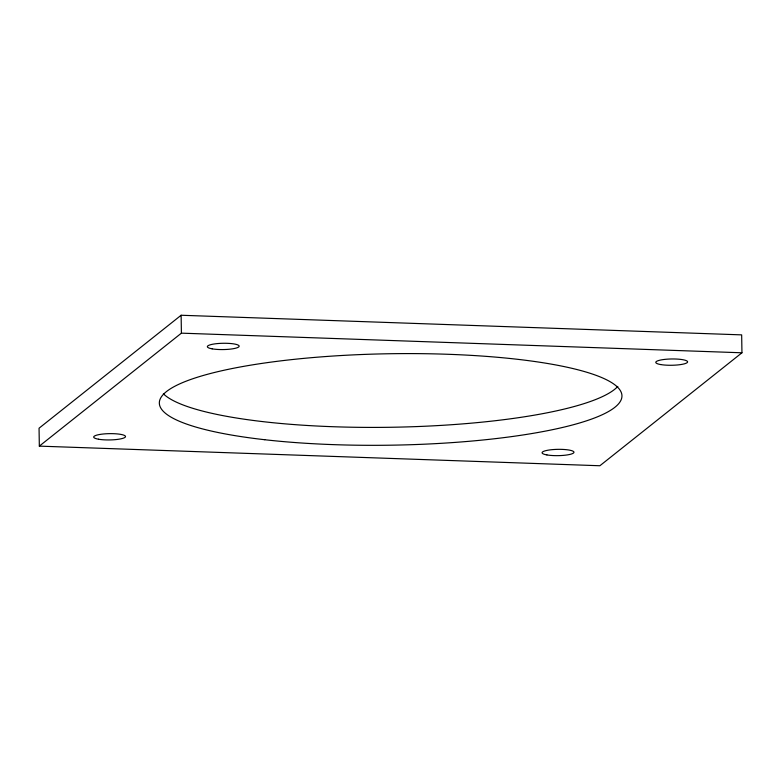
<?xml version="1.0" encoding="UTF-8"?>
<svg xmlns="http://www.w3.org/2000/svg" width="781" height="781" viewBox="0 0 781 781"><rect width="100%" height="100%" fill="white"/><g stroke="black" fill="none" stroke-linecap="round" stroke-linejoin="round"><path stroke-width="1.17" d="M181.124 315.251L39.05 428.213L39.333 446.127L599.876 465.749L741.95 352.787L741.667 334.873L181.124 315.251L181.407 333.155L39.333 446.127M181.407 333.155L741.95 352.787M617.82 386.419A231.332 45.728 -0.9 0 1 391.613 427.256A231.332 45.728 -0.9 0 1 163.366 393.77M264.759 439.723A231.332 45.728 -0.9 0 0 621.637 398.339A231.332 45.728 -0.9 0 0 285.524 360.305A231.332 45.728 -0.9 0 0 264.759 439.723M98.474 439.215A15.942 3.153 -0.9 0 0 125.038 437.331A15.942 3.153 -0.9 0 0 105.259 433.826A15.942 3.153 -0.9 0 0 98.474 439.215M212.139 348.843A15.942 3.153 -0.9 0 0 238.693 346.959A15.942 3.153 -0.9 0 0 218.914 343.455A15.942 3.153 -0.9 0 0 212.139 348.843M660.57 364.542A15.942 3.153 -0.9 0 0 687.134 362.657A15.942 3.153 -0.9 0 0 667.355 359.153A15.942 3.153 -0.9 0 0 660.57 364.542M546.915 454.923A15.942 3.153 -0.9 0 0 573.479 453.039A15.942 3.153 -0.9 0 0 553.7 449.524A15.942 3.153 -0.9 0 0 546.915 454.923"/></g></svg>
